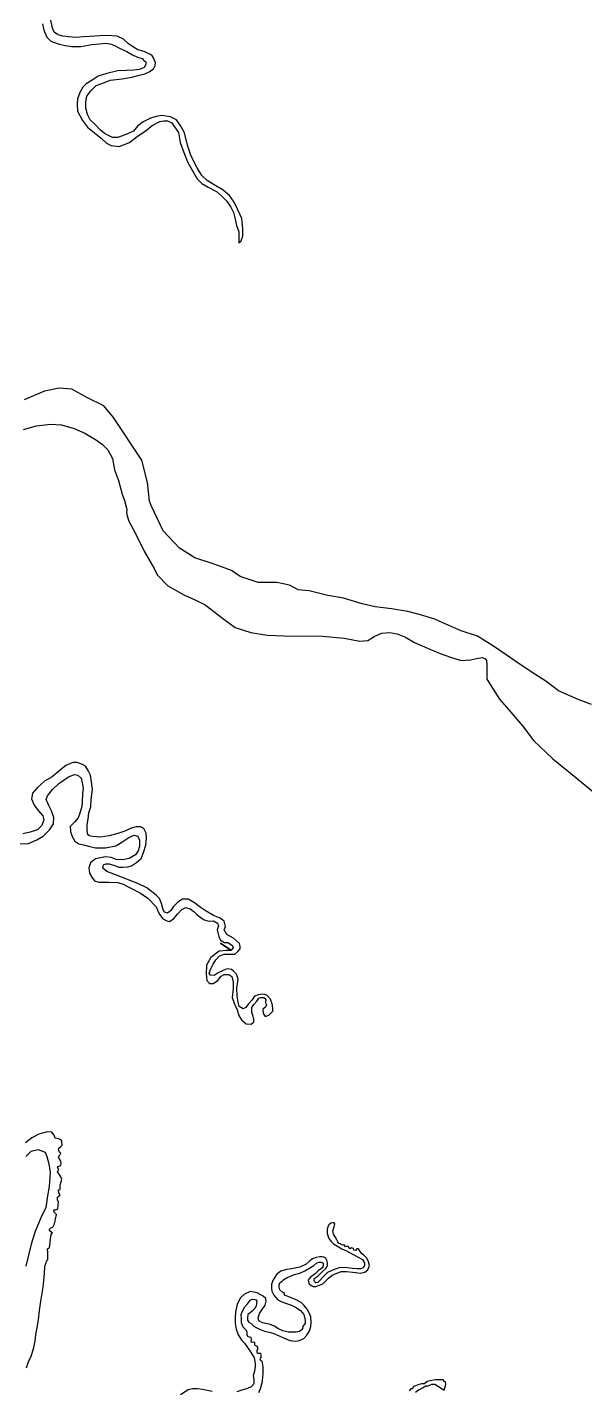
# Model space of a CAD drawing. Extents: x 283583 to 658922, y 889284 to 1241133.
# Drawn here: x 545918 to 549633, y 985713 to 994803 of the extents above; entities that cross this region are included whole.
import ezdxf

# ---------------------------------------------------------------- set-up
doc = ezdxf.new("R2010")
doc.units = 0
doc.header["$MEASUREMENT"] = 0
doc.layers.add('PUNTARENAS', color=7, linetype='Continuous')

msp = doc.modelspace()

# ---------------------------------------------------------------- linework, layer by layer
at = {"layer": 'PUNTARENAS', "color": 241}
for points in [[(546019.8, 994826.9), (546027.7, 994784.9), (546047.7, 994736.9), (546075.6, 994710.9), (546129.6, 994690.8), (546173.6, 994680.8), (546213.5, 994674.7), (546275.5, 994674.7), (546347.5, 994688.6), (546399.5, 994692.5), (546441.5, 994696.4), (546479.5, 994690.4), (546507.4, 994678.4), (546533.4, 994664.3), (546581.4, 994642.3), (546619.3, 994620.3), (546653.3, 994604.2), (546683.3, 994594.2), (546695.3, 994582.2), (546707.2, 994572.2), (546707.2, 994556.2), (546697.2, 994534.2), (546665.2, 994522.2), (546625.2, 994518.3), (546579.2, 994516.3), (546521.2, 994512.4), (546447.2, 994494.5), (546389.2, 994476.6), (546349.2, 994450.6), (546311.2, 994426.7), (546287.2, 994404.7), (546267.1, 994368.8), (546253.1, 994326.8), (546251, 994288.8), (546253, 994244.8), (546284.9, 994182.8), (546318.8, 994136.8), (546366.8, 994098.8), (546410.7, 994064.7), (546446.7, 994030.7), (546476.6, 994014.6), (546530.6, 994008.6), (546598.6, 994034.5), (546650.6, 994074.4), (546712.7, 994116.3), (546750.7, 994148.3), (546800.7, 994174.2), (546828.7, 994180.1), (546852.7, 994180.1), (546880.7, 994166.1), (546898.6, 994140.1), (546924.6, 994102.1), (546936.5, 994036.1), (546960.4, 993968.1), (546986.3, 993906.1), (547016.2, 993850), (547050.1, 993794), (547082.1, 993762), (547124, 993737.9), (547178, 993707.9), (547217.9, 993673.8), (547247.9, 993643.8), (547273.8, 993603.8), (547291.8, 993568.8), (547303.7, 993524.8), (547311.7, 993482.8), (547327.6, 993438.8), (547327.5, 993366.8), (547343.5, 993378.8), (547353.6, 993410.8), (547353.6, 993460.8), (547347.7, 993528.7), (547321.8, 993586.7), (547295.9, 993636.8), (547265.9, 993682.8), (547224, 993716.8), (547164.1, 993752.9), (547116.1, 993780.9), (547080.2, 993815), (547050.2, 993867), (547010.3, 993943), (546986.4, 994017), (546964.6, 994099), (546940.6, 994145), (546912.7, 994187), (546872.7, 994207.1), (546812.8, 994215.2), (546776.8, 994208.2), (546738.8, 994198.3), (546690.7, 994172.3), (546652.7, 994144.4), (546624.7, 994110.4), (546590.7, 994094.5), (546552.7, 994080.5), (546518.7, 994068.6), (546486.7, 994068.6), (546432.7, 994094.7), (546402.8, 994118.7), (546366.8, 994158.7), (546336.9, 994186.8), (546318.9, 994222.8), (546307, 994264.8), (546307, 994306.8), (546315.1, 994344.7), (546341.1, 994380.7), (546377.2, 994414.6), (546421.2, 994430.6), (546469.2, 994450.5), (546551.2, 994460.4), (546615.1, 994470.3), (546665.1, 994484.2), (546701.1, 994492.2), (546729.1, 994505.2), (546759.2, 994527.1), (546771.2, 994549.1), (546773.2, 994567.1), (546759.3, 994599.1), (546747.3, 994617.1), (546697.3, 994641.1), (546655.4, 994653.2), (546625.4, 994671.2), (546593.4, 994693.3), (546559.5, 994723.3), (546517.5, 994743.3), (546448.3, 994748.5), (546401.6, 994745.5), (546335.6, 994741.6), (546291.6, 994739.6), (546241.6, 994735.7), (546191.6, 994739.7), (546155.6, 994743.8), (546129.7, 994751.8), (546119.7, 994755.8), (546097.7, 994771.8), (546085.7, 994797.9), (546075.8, 994851.8)], [(549677.6, 990287.6), (549590.2, 990321.6), (549457.6, 990378.2), (549373, 990443.2), (549277.1, 990505.5), (549181.2, 990570.5), (549102.3, 990624.2), (549031.8, 990672.3), (548961.3, 990717.5), (548919, 990743), (548809, 990779.8), (548707.4, 990823.7), (548634.1, 990857.6), (548538.1, 990886), (548453.5, 990908.7), (548346.3, 990925.7), (548236.2, 990940), (548148.8, 990959.9), (548024.6, 990996.7), (547920.2, 991013.8), (547796.1, 991045), (547722.7, 991053.5), (547666.3, 991084.6), (547581.7, 991101.7), (547457.5, 991101.8), (547336.2, 991141.5), (547279.8, 991181.1), (547164.1, 991223.6), (547034.3, 991266.1), (546932.8, 991331.1), (546822.9, 991447), (546743.9, 991615.7), (546732.6, 991644.1), (546719.8, 991767.3), (546681.1, 991916.4), (546493.4, 992201.9), (546428.7, 992279.8), (546318.5, 992331.8), (546214.9, 992390.3), (546130.6, 992396.9), (546033.3, 992377.5), (545897.1, 992319.4)], [(545892, 992120.6), (545979, 992146.4), (546071.5, 992157.4), (546145.5, 992151.8), (546230.6, 992127.6), (546300.9, 992097.9), (546373, 992055.2), (546419.2, 992021.9), (546454.4, 991986.7), (546485.7, 991929.3), (546498.6, 991853.4), (546526.3, 991781.2), (546551.1, 991691.4), (546565.9, 991648.8), (546580.6, 991587.7), (546579.9, 991568), (546581.1, 991564.3), (546580.4, 991553.4), (546593.9, 991510.5), (546634.5, 991438.2), (546699.8, 991304.9), (546762.9, 991194.2), (546783.1, 991153.6), (546855.3, 991079), (546965.9, 991017.9), (547040.3, 990983.9), (547103.5, 990952.2), (547218.5, 990862.9), (547304.3, 990801.8), (547408.1, 990767.8), (547516.4, 990749.6), (547627.1, 990745), (547884.5, 990744.6), (548028.9, 990730.9), (548135, 990710.4), (548187, 990713.8), (548229.9, 990740.8), (548279.6, 990763.3), (548333.8, 990767.8), (548383.5, 990758.7), (548437.6, 990736), (548498.5, 990702.1), (548584.3, 990663.6), (548670, 990627.4), (548737.8, 990604.7), (548810, 990582), (548870.9, 990586.5), (548911.6, 990595.5), (548952.2, 990602.2), (548972.6, 990593.1), (548979.3, 990581.8), (548981.5, 990552.5), (548981.4, 990457.6), (549017.5, 990396.6), (549064.8, 990324.3), (549127.9, 990252), (549218.1, 990145.8), (549294.7, 990046.3), (549421, 989925.4), (549549.6, 989821.3), (549698.5, 989699.2)], [(545866, 989358.2), (545925.2, 989362.4), (545982.4, 989385.6), (546024.7, 989410.9), (546067.1, 989455.3), (546092.5, 989493.4), (546094.7, 989535.7), (546079.9, 989580.1), (546058.8, 989618.2), (546044.1, 989654.2), (546052.6, 989679.6), (546086.5, 989721.9), (546128.8, 989762), (546192.4, 989806.4), (546232.6, 989821.1), (546255.8, 989816.9), (546277, 989797.8), (546283.3, 989766.1), (546289.6, 989730.1), (546285.3, 989692), (546283.1, 989641.2), (546281, 989607.4), (546268.2, 989563), (546257.6, 989533.4), (546232.2, 989503.8), (546204.6, 989474.2), (546206.7, 989442.4), (546217.3, 989408.6), (546234.1, 989376.8), (546261.6, 989359.9), (546293.3, 989351.4), (546335.7, 989340.7), (546371.6, 989332.2), (546439.3, 989332.1), (546507, 989344.7), (546553.6, 989374.3), (546593.9, 989401.8), (546629.9, 989416.5), (546655.2, 989410.1), (546665.8, 989382.6), (546665.7, 989340.3), (546657.2, 989312.8), (546638.2, 989285.3), (546595.8, 989262.1), (546553.5, 989251.6), (546511.2, 989254.8), (546477.3, 989267.5), (546439.2, 989271.8), (546373.6, 989259.2), (546339.7, 989231.7), (546329.1, 989200), (546333.3, 989164), (546348.1, 989136.5), (546365, 989113.2), (546394.6, 989102.6), (546426.3, 989102.6), (546462.3, 989104.6), (546521.5, 989100.3), (546557.5, 989089.7), (546604, 989066.4), (546671.7, 989030.3), (546720.3, 988996.4), (546777.4, 988939.2), (546794.2, 988896.9), (546819.6, 988860.9), (546847.1, 988846), (546866.1, 988841.8), (546893.6, 988860.8), (546919.1, 988890.4), (546948.7, 988922.1), (546974.1, 988934.7), (547003.7, 988926.2), (547027, 988907.2), (547050.2, 988886), (547075.6, 988869), (547096.7, 988852.1), (547128.5, 988843.6), (547158.1, 988845.6), (547185.6, 988830.8), (547191.9, 988811.7), (547183.4, 988785.3), (547193.9, 988740.9), (547204.5, 988717.6), (547232, 988700.6), (547255.2, 988700.6), (547284.8, 988681.5), (547289.1, 988666.7), (547274.2, 988647.7), (547244.6, 988647.7), (547195.9, 988643.5), (547140.9, 988601.3), (547113.3, 988550.5), (547111.1, 988493.4), (547115.3, 988446.9), (547132.2, 988427.8), (547157.6, 988427.8), (547187.2, 988446.8), (547210.5, 988476.4), (547229.6, 988486.9), (547261.3, 988486.9), (547280.4, 988474.2), (547290.9, 988436.1), (547290.8, 988393.7), (547284.4, 988334.5), (547297.1, 988296.4), (547316, 988251.9), (547328.7, 988213.8), (547345.6, 988186.3), (547377.3, 988158.8), (547409, 988156.6), (547428.1, 988171.4), (547428.1, 988192.6), (547421.8, 988213.7), (547413.4, 988234.9), (547413.4, 988268.8), (547428.2, 988287.8), (547447.3, 988311), (547462.1, 988330.1), (547472.7, 988334.3), (547493.9, 988334.2), (547506.6, 988323.6), (547504.4, 988298.3), (547512.9, 988285.6), (547506.5, 988270.8), (547487.4, 988256), (547489.5, 988228.5), (547504.3, 988207.3), (547527.6, 988215.7), (547555.1, 988243.2), (547555.1, 988260.1), (547553.1, 988283.4), (547538.3, 988323.6), (547517.2, 988349), (547502.4, 988355.4), (547487.6, 988357.5), (547455.8, 988353.3), (547432.5, 988342.8), (547417.7, 988319.5), (547392.3, 988292.1), (547375.3, 988268.8), (547356.3, 988258.2), (547330.9, 988275.2), (547322.5, 988302.7), (547316.2, 988342.9), (547314.1, 988395.8), (547322.6, 988457.2), (547312.1, 988491), (547293.1, 988510.1), (547278.3, 988520.7), (547250.8, 988525), (547227.5, 988516.5), (547189.4, 988499.7), (547164, 988480.6), (547138.6, 988482.8), (547130.2, 988497.6), (547140.8, 988525.1), (547155.6, 988556.8), (547174.7, 988586.4), (547195.9, 988609.7), (547229.8, 988624.4), (547301.7, 988624.4), (547320.8, 988641.3), (547335.6, 988658.2), (547337.7, 988677.2), (547331.4, 988694.1), (547312.4, 988712.1), (547291.3, 988729.1), (547246.9, 988754.5), (547230, 988786.3), (547238.5, 988807.5), (547230, 988843.4), (547202.6, 988864.6), (547158.1, 988881.6), (547109.5, 988909.2), (547069.3, 988936.7), (547031.3, 988966.4), (546989, 988989.7), (546953, 988989.8), (546921.3, 988970.8), (546891.6, 988941.2), (546874.7, 988913.7), (546851.4, 988896.8), (546832.3, 988903.2), (546823.9, 988918), (546813.4, 988960.3), (546798.6, 988994.2), (546779.6, 989015.4), (546745.8, 989040.8), (546714, 989066.2), (546654.8, 989093.8), (546574.5, 989125.7), (546513.1, 989150.1), (546447.6, 989175.5), (546422.2, 989196.7), (546426.5, 989220), (546441.3, 989226.3), (546464.6, 989226.3), (546498.4, 989213.6), (546528, 989202.9), (546555.5, 989202.9), (546587.3, 989205), (546612.7, 989213.4), (546646.6, 989234.5), (546676.2, 989262), (546693.2, 989302.2), (546708.1, 989350.8), (546712.3, 989397.4), (546710.3, 989431.2), (546695.5, 989460.9), (546672.2, 989471.5), (546642.6, 989471.5), (546610.9, 989463.1), (546568.5, 989444.1), (546522, 989427.2), (546462.7, 989412.5), (546405.6, 989404.1), (546352.7, 989408.4), (546331.5, 989412.7), (546320.9, 989419), (546316.7, 989450.8), (546316.8, 989486.7), (546323.2, 989522.7), (546327.5, 989565), (546342.3, 989605.2), (546344.5, 989653.9), (546353.1, 989723.7), (546346.8, 989772.3), (546338.4, 989816.8), (546323.6, 989848.5), (546306.7, 989876.1), (546285.6, 989888.8), (546249.6, 989901.5), (546222.1, 989901.6), (546175.5, 989880.5), (546126.8, 989842.4), (546084.4, 989806.5), (546031.5, 989777), (545982.8, 989732.6), (545953.1, 989696.7), (545946.7, 989658.6), (545963.6, 989616.2), (545993.2, 989580.2), (546020.6, 989546.3), (546029.1, 989518.8), (546014.2, 989480.8), (545986.7, 989453.3), (545938, 989436.4), (545887.2, 989425.9)], [(545911.9, 985865.8), (545926.7, 985904.7), (545943.4, 985943.6), (545958.3, 985991.7), (545969.5, 986043.5), (545975.1, 986087.9), (545983.5, 986135.1), (545992.8, 986185.1), (545998.4, 986248), (546007.8, 986309.1), (546017.1, 986362.8), (546024.5, 986403.5), (546032.1, 986492.4), (546035.8, 986542.3), (546048.8, 986579.4), (546055.8, 986587.6), (546055, 986590.5), (546055.1, 986634.9), (546053, 986658.2), (546065.7, 986666.6), (546072.1, 986723.8), (546076.4, 986755.5), (546084.9, 986766.1), (546074.3, 986772.4), (546063.8, 986787.2), (546074.3, 986797.8), (546089.2, 986804.1), (546099.8, 986825.3), (546112.5, 986888.7), (546097.8, 986903.6), (546095.7, 986918.4), (546108.3, 986918.4), (546121.1, 986924.7), (546125.3, 986969.1), (546119, 986986.1), (546119, 987003), (546127.5, 987007.2), (546136, 987017.8), (546127.5, 987032.6), (546125.4, 987051.6), (546136, 987053.7), (546136.1, 987080.2), (546140.3, 987092.9), (546148.8, 987122.5), (546142.5, 987139.4), (546134, 987150), (546119.2, 987173.3), (546121.4, 987179.7), (546127.7, 987186), (546119.3, 987200.8), (546121.4, 987207.2), (546140.5, 987213.5), (546144.7, 987228.3), (546140.5, 987243.1), (546125.7, 987270.6), (546132.1, 987279.1), (546140.6, 987296), (546134.2, 987300.2), (546125.8, 987317.2), (546127.9, 987329.9), (546140.6, 987340.4), (546151.2, 987351), (546149.1, 987372.2), (546142.8, 987384.9), (546125.9, 987391.2), (546102.6, 987397.6), (546096.3, 987416.7), (546081.5, 987435.7), (546051.9, 987440), (545994.7, 987423.1), (545948.1, 987397.8), (545905.8, 987366.1)], [(545909.2, 987275.2), (545944, 987309.9), (545989.7, 987320.7), (546009.2, 987314.2), (546037.5, 987303.3), (546048.3, 987275), (546061.3, 987225), (546069.9, 987168.4), (546063.3, 987074.9), (546052.3, 987013), (546041.4, 986934.7), (546008.7, 986865.2), (545969.4, 986773.9), (545943.2, 986689.1), (545908.2, 986543.5)], [(547460.3, 985701.7), (547475.2, 985733.1), (547477.5, 985743.2), (547485.1, 985774.7), (547485.1, 985776), (547486.3, 985781.3), (547490.1, 985825.7), (547490.2, 985872), (547484.6, 985897.9), (547482.8, 985909), (547473.6, 985912.7), (547469.9, 985923.8), (547471.7, 985927.5), (547477.3, 985934.9), (547477.3, 985947.9), (547473.6, 985960.9), (547453.2, 985960.9), (547449.6, 985970.2), (547449.6, 985981.3), (547455.1, 985988.7), (547453.3, 986003.5), (547445.9, 986010.9), (547436.7, 986014.6), (547434.8, 986023.9), (547434.8, 986033.1), (547427.4, 986036.8), (547412.6, 986035), (547408.9, 986044.3), (547412.6, 986057.2), (547410.8, 986068.3), (547399.7, 986070.2), (547386.7, 986073.9), (547383.1, 986085), (547383.1, 986101.7), (547379.4, 986114.6), (547357.2, 986136.9), (547346.1, 986164.7), (547346.2, 986194.3), (547344.3, 986220.2), (547349.9, 986238.7), (547368.5, 986272), (547387, 986294.2), (547403.7, 986316.4), (547418.5, 986323.8), (547438.9, 986320.1), (547448.1, 986310.8), (547446.3, 986294.1), (547442.5, 986275.6), (547435.1, 986260.8), (547416.6, 986244.2), (547403.6, 986233.1), (547386.9, 986220.2), (547385, 986199.8), (547385, 986183.1), (547394.3, 986170.2), (547410.9, 986160.9), (547423.9, 986147), (547442.4, 986134), (547464.6, 986122.9), (547499.7, 986109.9), (547529.3, 986102.4), (547560.8, 986095), (547621.9, 986067.1), (547668.1, 986048.6), (547707, 986043), (547729.2, 986046.6), (547760.7, 986061.4), (547781.1, 986083.6), (547797.8, 986111.3), (547807.1, 986141), (547809, 986168.7), (547807.2, 986205.7), (547797.9, 986228), (547783.2, 986255.8), (547762.8, 986281.7), (547742.5, 986300.2), (547705.5, 986320.7), (547681.4, 986329.9), (547655.5, 986341.1), (547631.5, 986350.4), (547631.5, 986361.5), (547620.4, 986367.1), (547600, 986385.6), (547596.4, 986404.1), (547596.4, 986418.9), (547601.9, 986431.9), (547616.8, 986443), (547627.9, 986454.1), (547650.1, 986468.8), (547672.4, 986476.2), (547698.3, 986487.3), (547733.5, 986496.5), (547766.8, 986511.3), (547794.6, 986527.9), (547828, 986548.2), (547848.3, 986564.9), (547863.2, 986570.4), (547876.1, 986570.4), (547889.1, 986563), (547889, 986542.6), (547877.9, 986527.8), (547855.7, 986511.2), (547837.1, 986492.7), (547803.8, 986468.6), (547790.8, 986450.1), (547794.5, 986427.9), (547809.3, 986414.9), (547824.1, 986407.5), (547840.7, 986407.5), (547887, 986426), (547905.6, 986443.5), (547926, 986463.9), (547950.1, 986482.3), (547981.6, 986497.1), (548011.2, 986508.2), (548044.5, 986508.1), (548087.1, 986502.5), (548138.9, 986496.9), (548166.7, 986502.4), (548187.1, 986519.1), (548198.2, 986548.7), (548192.7, 986572.8), (548181.6, 986596.8), (548157.6, 986619.1), (548148.3, 986624.7), (548135.4, 986641.3), (548124.3, 986658), (548113.2, 986658), (548107.6, 986646.9), (548094.7, 986650.6), (548092.8, 986661.7), (548078, 986665.5), (548070.6, 986659.9), (548065.1, 986663.6), (548054, 986676.6), (548039.2, 986672.9), (548031.8, 986682.2), (548020.7, 986684.1), (548009.6, 986687.8), (548005.9, 986691.5), (547994.8, 986695.2), (547987.4, 986704.5), (547981.8, 986719.3), (547968.9, 986739.7), (547957.8, 986756.3), (547954.1, 986778.6), (547963.4, 986806.3), (547967.2, 986824.8), (547959.8, 986834.1), (547943.1, 986830.4), (547932, 986823), (547926.4, 986815.6), (547917.1, 986789.7), (547917.1, 986763.8), (547924.5, 986732.3), (547942.9, 986708.2), (547959.6, 986691.5), (547985.5, 986677.6), (548013.2, 986659.1), (548044.7, 986646.1), (548089.1, 986620.1), (548127.9, 986601.5), (548152, 986586.7), (548164.9, 986564.5), (548164.9, 986547.8), (548157.5, 986533), (548139, 986525.6), (548116.7, 986525.6), (548083.4, 986527.5), (548033.4, 986535), (547996.4, 986533.2), (547963.1, 986522.1), (547918.6, 986501.8), (547887.1, 986470.4), (547868.6, 986448.2), (547853.7, 986433.4), (547840.8, 986431.6), (547831.5, 986440.8), (547829.7, 986448.2), (547829.7, 986459.4), (547837.1, 986464.9), (547855.6, 986479.7), (547885.3, 986507.4), (547907.5, 986527.8), (547918.7, 986546.3), (547918.7, 986564.8), (547913.2, 986583.3), (547907.6, 986596.3), (547894.7, 986603.7), (547883.6, 986605.5), (547866.9, 986605.6), (547842.8, 986601.9), (547818.8, 986592.7), (547800.2, 986579.7), (547776.1, 986555.7), (547733.5, 986537.2), (547678, 986526.2), (547644.6, 986520.7), (547607.6, 986509.6), (547577.9, 986487.4), (547557.5, 986452.3), (547546.4, 986422.7), (547544.5, 986396.8), (547548.2, 986377.3), (547561.1, 986349.5), (547587, 986319.9), (547614.7, 986305), (547644.4, 986293.9), (547677.7, 986282.7), (547709.1, 986267.9), (547738.7, 986247.5), (547760.9, 986221.5), (547770.1, 986182.7), (547770.1, 986160.4), (547755.2, 986143.8), (547751.5, 986123.4), (547733, 986106.8), (547708.9, 986103.1), (547657.1, 986103.2), (547620.1, 986112.5), (547588.6, 986127.3), (547564.6, 986142.2), (547536.8, 986153.3), (547507.2, 986160.8), (547485, 986164.5), (547460.9, 986179.3), (547457.3, 986199.7), (547461, 986212.7), (547466.5, 986227.5), (547483.2, 986253.4), (547503.6, 986283), (547509.2, 986310.7), (547507.4, 986327.4), (547488.9, 986344.1), (547450.1, 986366.3), (547403.8, 986373.8), (547364.9, 986357.2), (547338.9, 986331.3), (547316.7, 986288.8), (547305.5, 986236.9), (547303.6, 986199.9), (547303.5, 986162.9), (547310.9, 986124), (547323.8, 986085.1), (547347.8, 986048), (547364.5, 986029.5), (547384.8, 985999.9), (547410.7, 985964.6), (547429.1, 985933.2), (547436.5, 985894.3), (547436.5, 985873.9), (547432.7, 985844.3), (547423.4, 985812.8), (547427.1, 985788.7), (547427.1, 985758.2), (547410.4, 985739.7), (547384.5, 985728.6), (547347.4, 985717.6), (547314.1, 985706.5)], [(547149.3, 985708.6), (547086.4, 985721.6), (547051.2, 985725.4), (547017.9, 985725.4), (546990.1, 985718), (546938.2, 985684.8)], [(548504.5, 985703.2), (548524.9, 985717.9), (548537.8, 985723.5), (548545.3, 985730.9), (548552.7, 985732.7), (548563.8, 985738.3), (548574.9, 985745.6), (548589.7, 985745.6), (548613.8, 985756.7), (548634.1, 985756.7), (548658.2, 985741.8), (548682.2, 985725.1), (548695.2, 985715.9), (548708.2, 985754.7), (548704.5, 985771.4), (548699, 985775.1), (548689.7, 985784.4), (548671.2, 985786.3), (548636, 985786.3), (548602.7, 985778.9), (548582.3, 985775.3), (548565.7, 985758.6), (548545.3, 985758.6), (548528.6, 985755), (548491.6, 985740.2), (548484.2, 985725.4), (548473, 985725.4), (548461.9, 985712.5)]]:
    msp.add_lwpolyline(points, dxfattribs=at)
msp.add_lwpolyline([(547275.2, 988649.6), (547275.2, 988649.6), (547206.3, 988697.4)], close=True, dxfattribs=at)

doc.saveas('drawing.dxf')
